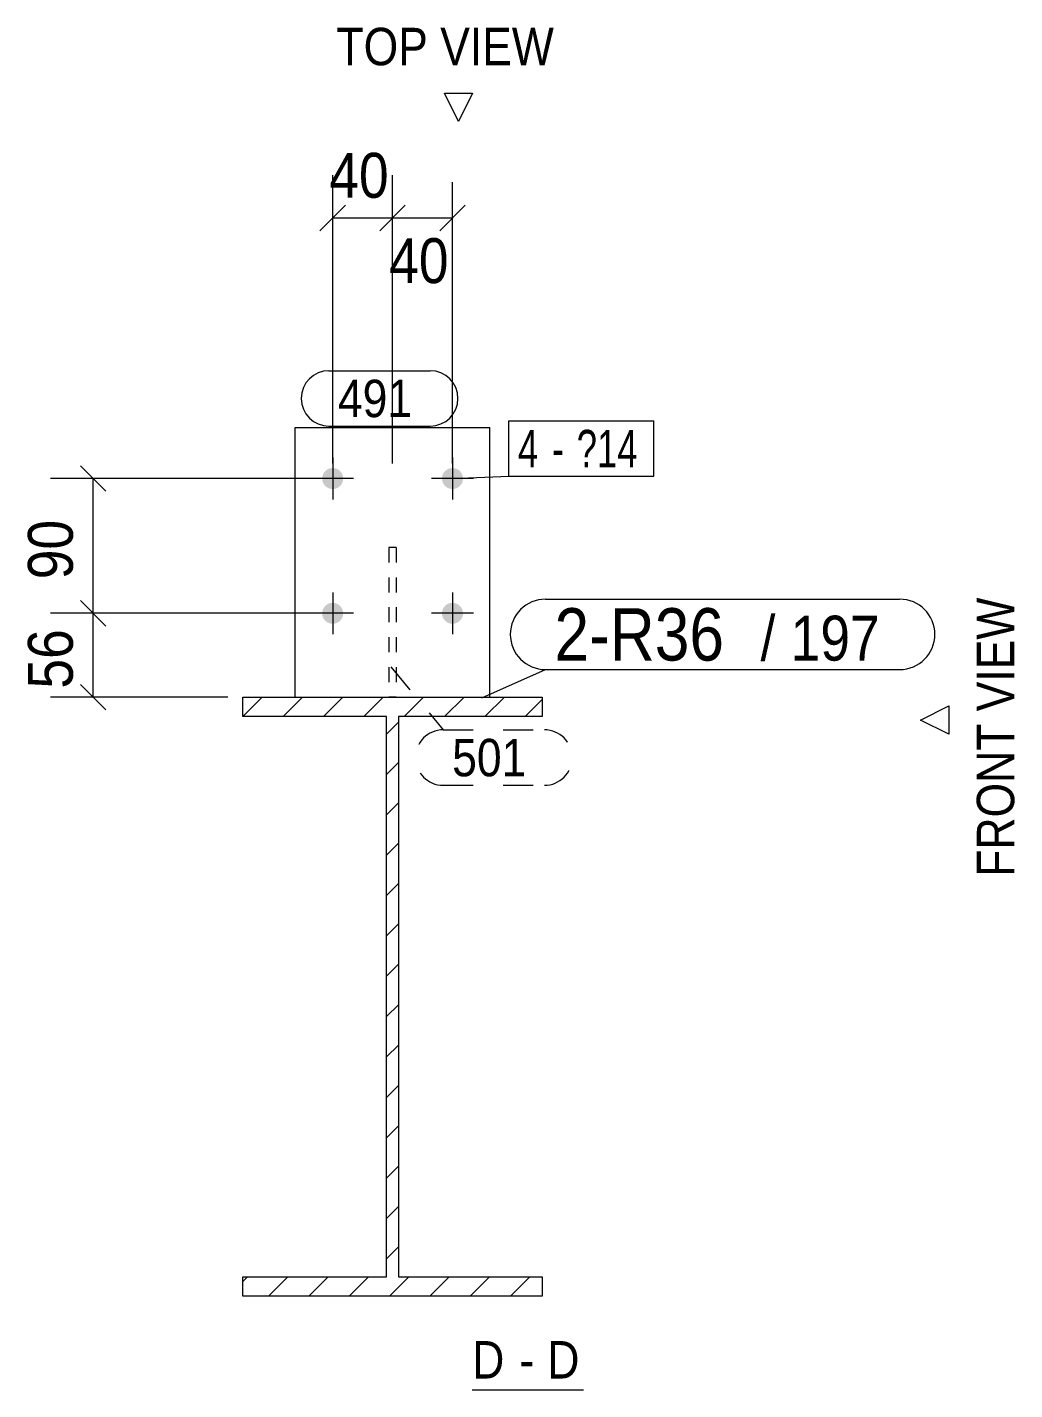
# Model space of a CAD drawing. Header units: millimetres. Extents: x 2 to 1174, y 1 to 825.
# Drawn here: x 207.8 to 273.8, y 100.7 to 191.7 of the extents above; entities that cross this region are included whole.
import ezdxf

# ---------------------------------------------------------------- set-up
doc = ezdxf.new("R2010")
doc.units = ezdxf.units.MM
for name, pattern in [('XKITLINE00', [0]), ('XKITLINE01', [4, 1, -1, 1, -1]), ('XKITLINE02', [4, 2, -2])]:
    doc.linetypes.add(name, pattern=pattern)
for name, color, linetype, lineweight in [('Bolt', 3, 'Continuous', 0), ('BoltMark', 7, 'Continuous', 0), ('Dimensions', 7, 'Continuous', 0), ('OtherObjectType', 7, 'Continuous', 0), ('Part', 2, 'Continuous', 0), ('PartMark', 7, 'Continuous', 0)]:
    doc.layers.add(name, color=color, linetype=linetype, lineweight=lineweight)
doc.styles.add('ARIAL', font='ARIAL.TTF')
doc.styles.add('ARIAL_NARROW', font='ARIALN.TTF')

# ---------------------------------------------------------------- blocks, each defined once
blk = doc.blocks.new('*A10')
at = {"layer": 'Part', "color": 7, "linetype": 'XKITLINE00', "lineweight": 0}
for p, q in [((222.217, 145.632), (223.517, 146.932)), ((224.911, 145.632), (226.211, 146.932)), ((227.605, 145.632), (228.905, 146.932)), ((230.299, 145.632), (231.599, 146.932)), ((232.993, 145.632), (234.293, 146.932)), ((235.687, 145.632), (236.987, 146.932)), ((238.381, 145.632), (239.681, 146.932)), ((241.075, 145.632), (242.217, 146.773)), ((222.217, 145.632), (222.217, 145.632)), ((231.817, 144.455), (232.617, 145.255)), ((231.817, 141.761), (232.617, 142.561)), ((231.817, 139.067), (232.617, 139.867)), ((231.817, 136.373), (232.617, 137.173)), ((231.817, 133.679), (232.617, 134.479)), ((231.817, 130.985), (232.617, 131.785)), ((231.817, 128.291), (232.617, 129.091)), ((231.817, 125.597), (232.617, 126.397)), ((231.817, 122.903), (232.617, 123.703)), ((231.817, 120.209), (232.617, 121.009)), ((231.817, 117.514), (232.617, 118.314)), ((231.817, 114.82), (232.617, 115.62)), ((231.817, 112.126), (232.617, 112.926)), ((231.817, 109.432), (232.617, 110.232)), ((222.217, 107.914), (222.534, 108.232)), ((223.928, 106.932), (225.228, 108.232)), ((226.622, 106.932), (227.922, 108.232)), ((229.316, 106.932), (230.616, 108.232)), ((232.01, 106.932), (233.31, 108.232)), ((234.704, 106.932), (236.004, 108.232)), ((237.398, 106.932), (238.698, 108.232)), ((240.093, 106.932), (241.393, 108.232))]:
    blk.add_line(p, q, dxfattribs=at)
blk = doc.blocks.new('*A200')
at = {"layer": 'Bolt'}
for points in [[(228.916, 161.497), (228.914, 161.463), (228.909, 161.429), (228.903, 161.395), (228.896, 161.361), (228.887, 161.328), (228.876, 161.296), (228.864, 161.264), (228.85, 161.232), (228.834, 161.202), (228.817, 161.172), (228.799, 161.143), (228.779, 161.115), (228.758, 161.087), (228.736, 161.061), (228.712, 161.037), (228.687, 161.013), (228.661, 160.99), (228.634, 160.969), (228.606, 160.95), (228.577, 160.931), (228.547, 160.914), (228.516, 160.899), (228.485, 160.885), (228.453, 160.872), (228.42, 160.862), (228.387, 160.853), (228.354, 160.845), (228.32, 160.839), (228.286, 160.835), (228.251, 160.832), (228.217, 160.832), (228.183, 160.832), (228.148, 160.835), (228.114, 160.839), (228.08, 160.845), (228.047, 160.853), (228.014, 160.862), (227.981, 160.872), (227.949, 160.885), (227.918, 160.899), (227.887, 160.914), (227.857, 160.931), (227.828, 160.95), (227.8, 160.969), (227.773, 160.99), (227.747, 161.013), (227.722, 161.037), (227.698, 161.061), (227.676, 161.087), (227.655, 161.115), (227.635, 161.143), (227.617, 161.172), (227.6, 161.202), (227.584, 161.232), (227.57, 161.264), (227.558, 161.296), (227.547, 161.328), (227.538, 161.361), (227.53, 161.395), (227.525, 161.429), (227.52, 161.463), (227.518, 161.497), (227.517, 161.532), (227.518, 161.566), (227.52, 161.6), (227.525, 161.634), (227.53, 161.668), (227.538, 161.702), (227.547, 161.735), (227.558, 161.767), (227.57, 161.799), (227.584, 161.831), (227.6, 161.862), (227.617, 161.891), (227.635, 161.92), (227.655, 161.949), (227.676, 161.976), (227.698, 162.002), (227.722, 162.027), (227.747, 162.05), (227.773, 162.073), (227.8, 162.094), (227.828, 162.114), (227.857, 162.132), (227.887, 162.149), (227.918, 162.164), (227.949, 162.178), (227.981, 162.191), (228.014, 162.201), (228.047, 162.211), (228.08, 162.218), (228.114, 162.224), (228.148, 162.228), (228.183, 162.231), (228.217, 162.232), (228.251, 162.231), (228.286, 162.228), (228.32, 162.224), (228.354, 162.218), (228.387, 162.211), (228.42, 162.201), (228.453, 162.191), (228.485, 162.178), (228.516, 162.164), (228.547, 162.149), (228.577, 162.132), (228.606, 162.114), (228.634, 162.094), (228.661, 162.073), (228.687, 162.05), (228.712, 162.027), (228.736, 162.002), (228.758, 161.976), (228.779, 161.949), (228.799, 161.92), (228.817, 161.891), (228.834, 161.862), (228.85, 161.831), (228.864, 161.799), (228.876, 161.767), (228.887, 161.735), (228.896, 161.702), (228.903, 161.668), (228.909, 161.634), (228.914, 161.6), (228.916, 161.566), (228.917, 161.532)], [(236.916, 161.497), (236.914, 161.463), (236.909, 161.429), (236.903, 161.395), (236.896, 161.361), (236.887, 161.328), (236.876, 161.296), (236.864, 161.264), (236.85, 161.232), (236.834, 161.202), (236.817, 161.172), (236.799, 161.143), (236.779, 161.115), (236.758, 161.087), (236.736, 161.061), (236.712, 161.037), (236.687, 161.013), (236.661, 160.99), (236.634, 160.969), (236.606, 160.95), (236.577, 160.931), (236.547, 160.914), (236.516, 160.899), (236.485, 160.885), (236.453, 160.872), (236.42, 160.862), (236.387, 160.853), (236.354, 160.845), (236.32, 160.839), (236.286, 160.835), (236.251, 160.832), (236.217, 160.832), (236.183, 160.832), (236.148, 160.835), (236.114, 160.839), (236.08, 160.845), (236.047, 160.853), (236.014, 160.862), (235.981, 160.872), (235.949, 160.885), (235.918, 160.899), (235.887, 160.914), (235.857, 160.931), (235.828, 160.95), (235.8, 160.969), (235.773, 160.99), (235.747, 161.013), (235.722, 161.037), (235.698, 161.061), (235.676, 161.087), (235.655, 161.115), (235.635, 161.143), (235.617, 161.172), (235.6, 161.202), (235.584, 161.232), (235.57, 161.264), (235.558, 161.296), (235.547, 161.328), (235.538, 161.361), (235.53, 161.395), (235.525, 161.429), (235.52, 161.463), (235.518, 161.497), (235.517, 161.532), (235.518, 161.566), (235.52, 161.6), (235.525, 161.634), (235.53, 161.668), (235.538, 161.702), (235.547, 161.735), (235.558, 161.767), (235.57, 161.799), (235.584, 161.831), (235.6, 161.862), (235.617, 161.891), (235.635, 161.92), (235.655, 161.949), (235.676, 161.976), (235.698, 162.002), (235.722, 162.027), (235.747, 162.05), (235.773, 162.073), (235.8, 162.094), (235.828, 162.114), (235.857, 162.132), (235.887, 162.149), (235.918, 162.164), (235.949, 162.178), (235.981, 162.191), (236.014, 162.201), (236.047, 162.211), (236.08, 162.218), (236.114, 162.224), (236.148, 162.228), (236.183, 162.231), (236.217, 162.232), (236.251, 162.231), (236.286, 162.228), (236.32, 162.224), (236.354, 162.218), (236.387, 162.211), (236.42, 162.201), (236.453, 162.191), (236.485, 162.178), (236.516, 162.164), (236.547, 162.149), (236.577, 162.132), (236.606, 162.114), (236.634, 162.094), (236.661, 162.073), (236.687, 162.05), (236.712, 162.027), (236.736, 162.002), (236.758, 161.976), (236.779, 161.949), (236.799, 161.92), (236.817, 161.891), (236.834, 161.862), (236.85, 161.831), (236.864, 161.799), (236.876, 161.767), (236.887, 161.735), (236.896, 161.702), (236.903, 161.668), (236.909, 161.634), (236.914, 161.6), (236.916, 161.566), (236.917, 161.532)], [(228.916, 152.497), (228.914, 152.463), (228.909, 152.429), (228.903, 152.395), (228.896, 152.361), (228.887, 152.328), (228.876, 152.296), (228.864, 152.264), (228.85, 152.232), (228.834, 152.202), (228.817, 152.172), (228.799, 152.143), (228.779, 152.115), (228.758, 152.087), (228.736, 152.061), (228.712, 152.037), (228.687, 152.013), (228.661, 151.99), (228.634, 151.969), (228.606, 151.95), (228.577, 151.931), (228.547, 151.914), (228.516, 151.899), (228.485, 151.885), (228.453, 151.872), (228.42, 151.862), (228.387, 151.853), (228.354, 151.845), (228.32, 151.839), (228.286, 151.835), (228.251, 151.832), (228.217, 151.832), (228.183, 151.832), (228.148, 151.835), (228.114, 151.839), (228.08, 151.845), (228.047, 151.853), (228.014, 151.862), (227.981, 151.872), (227.949, 151.885), (227.918, 151.899), (227.887, 151.914), (227.857, 151.931), (227.828, 151.95), (227.8, 151.969), (227.773, 151.99), (227.747, 152.013), (227.722, 152.037), (227.698, 152.061), (227.676, 152.087), (227.655, 152.115), (227.635, 152.143), (227.617, 152.172), (227.6, 152.202), (227.584, 152.232), (227.57, 152.264), (227.558, 152.296), (227.547, 152.328), (227.538, 152.361), (227.53, 152.395), (227.525, 152.429), (227.52, 152.463), (227.518, 152.497), (227.517, 152.532), (227.518, 152.566), (227.52, 152.6), (227.525, 152.634), (227.53, 152.668), (227.538, 152.702), (227.547, 152.735), (227.558, 152.767), (227.57, 152.799), (227.584, 152.831), (227.6, 152.862), (227.617, 152.891), (227.635, 152.92), (227.655, 152.949), (227.676, 152.976), (227.698, 153.002), (227.722, 153.027), (227.747, 153.05), (227.773, 153.073), (227.8, 153.094), (227.828, 153.114), (227.857, 153.132), (227.887, 153.149), (227.918, 153.164), (227.949, 153.178), (227.981, 153.191), (228.014, 153.201), (228.047, 153.211), (228.08, 153.218), (228.114, 153.224), (228.148, 153.228), (228.183, 153.231), (228.217, 153.232), (228.251, 153.231), (228.286, 153.228), (228.32, 153.224), (228.354, 153.218), (228.387, 153.211), (228.42, 153.201), (228.453, 153.191), (228.485, 153.178), (228.516, 153.164), (228.547, 153.149), (228.577, 153.132), (228.606, 153.114), (228.634, 153.094), (228.661, 153.073), (228.687, 153.05), (228.712, 153.027), (228.736, 153.002), (228.758, 152.976), (228.779, 152.949), (228.799, 152.92), (228.817, 152.891), (228.834, 152.862), (228.85, 152.831), (228.864, 152.799), (228.876, 152.767), (228.887, 152.735), (228.896, 152.702), (228.903, 152.668), (228.909, 152.634), (228.914, 152.6), (228.916, 152.566), (228.917, 152.532)], [(236.916, 152.497), (236.914, 152.463), (236.909, 152.429), (236.903, 152.395), (236.896, 152.361), (236.887, 152.328), (236.876, 152.296), (236.864, 152.264), (236.85, 152.232), (236.834, 152.202), (236.817, 152.172), (236.799, 152.143), (236.779, 152.115), (236.758, 152.087), (236.736, 152.061), (236.712, 152.037), (236.687, 152.013), (236.661, 151.99), (236.634, 151.969), (236.606, 151.95), (236.577, 151.931), (236.547, 151.914), (236.516, 151.899), (236.485, 151.885), (236.453, 151.872), (236.42, 151.862), (236.387, 151.853), (236.354, 151.845), (236.32, 151.839), (236.286, 151.835), (236.251, 151.832), (236.217, 151.832), (236.183, 151.832), (236.148, 151.835), (236.114, 151.839), (236.08, 151.845), (236.047, 151.853), (236.014, 151.862), (235.981, 151.872), (235.949, 151.885), (235.918, 151.899), (235.887, 151.914), (235.857, 151.931), (235.828, 151.95), (235.8, 151.969), (235.773, 151.99), (235.747, 152.013), (235.722, 152.037), (235.698, 152.061), (235.676, 152.087), (235.655, 152.115), (235.635, 152.143), (235.617, 152.172), (235.6, 152.202), (235.584, 152.232), (235.57, 152.264), (235.558, 152.296), (235.547, 152.328), (235.538, 152.361), (235.53, 152.395), (235.525, 152.429), (235.52, 152.463), (235.518, 152.497), (235.517, 152.532), (235.518, 152.566), (235.52, 152.6), (235.525, 152.634), (235.53, 152.668), (235.538, 152.702), (235.547, 152.735), (235.558, 152.767), (235.57, 152.799), (235.584, 152.831), (235.6, 152.862), (235.617, 152.891), (235.635, 152.92), (235.655, 152.949), (235.676, 152.976), (235.698, 153.002), (235.722, 153.027), (235.747, 153.05), (235.773, 153.073), (235.8, 153.094), (235.828, 153.114), (235.857, 153.132), (235.887, 153.149), (235.918, 153.164), (235.949, 153.178), (235.981, 153.191), (236.014, 153.201), (236.047, 153.211), (236.08, 153.218), (236.114, 153.224), (236.148, 153.228), (236.183, 153.231), (236.217, 153.232), (236.251, 153.231), (236.286, 153.228), (236.32, 153.224), (236.354, 153.218), (236.387, 153.211), (236.42, 153.201), (236.453, 153.191), (236.485, 153.178), (236.516, 153.164), (236.547, 153.149), (236.577, 153.132), (236.606, 153.114), (236.634, 153.094), (236.661, 153.073), (236.687, 153.05), (236.712, 153.027), (236.736, 153.002), (236.758, 152.976), (236.779, 152.949), (236.799, 152.92), (236.817, 152.891), (236.834, 152.862), (236.85, 152.831), (236.864, 152.799), (236.876, 152.767), (236.887, 152.735), (236.896, 152.702), (236.903, 152.668), (236.909, 152.634), (236.914, 152.6), (236.916, 152.566), (236.917, 152.532)]]:
    blk.add_hatch(color=3, dxfattribs=at).paths.add_polyline_path(points, flags=17)
at = {"layer": 'Bolt', "color": 3, "linetype": 'XKITLINE00', "lineweight": 0}
for p, q in [((228.217, 162.932), (228.217, 160.132)), ((236.217, 162.932), (236.217, 160.132)), ((229.617, 161.532), (226.817, 161.532)), ((237.617, 161.532), (234.817, 161.532)), ((228.217, 153.932), (228.217, 151.132)), ((236.217, 153.932), (236.217, 151.132)), ((229.617, 152.532), (226.817, 152.532)), ((237.617, 152.532), (234.817, 152.532))]:
    blk.add_line(p, q, dxfattribs=at)
blk = doc.blocks.new('*A201')
at = {"layer": 'Part', "color": 2, "linetype": 'XKITLINE00', "lineweight": 0}
for p, q in [((222.217, 145.632), (222.217, 146.932)), ((222.217, 146.932), (242.217, 146.932)), ((242.217, 146.932), (242.217, 145.632)), ((231.817, 145.632), (222.217, 145.632)), ((231.817, 108.232), (231.817, 145.632)), ((242.217, 145.632), (232.617, 145.632)), ((232.617, 145.632), (232.617, 108.232)), ((222.217, 106.932), (222.217, 108.232)), ((222.217, 108.232), (231.817, 108.232)), ((232.617, 108.232), (242.217, 108.232)), ((242.217, 108.232), (242.217, 106.932)), ((242.217, 106.932), (222.217, 106.932))]:
    blk.add_line(p, q, dxfattribs=at)
blk = doc.blocks.new('*A202')
at = {"layer": 'Part', "color": 7, "linetype": 'XKITLINE01', "lineweight": 0}
for p, q in [((232.467, 156.932), (231.967, 156.932)), ((231.967, 156.932), (231.967, 146.932)), ((232.467, 156.932), (232.467, 146.932)), ((232.467, 146.932), (231.967, 146.932))]:
    blk.add_line(p, q, dxfattribs=at)
blk = doc.blocks.new('*A203')
at = {"layer": 'Part', "color": 2, "linetype": 'XKITLINE00', "lineweight": 0}
for p, q in [((225.717, 146.932), (225.717, 164.932)), ((225.717, 164.932), (238.717, 164.932)), ((238.717, 146.932), (238.717, 164.932))]:
    blk.add_line(p, q, dxfattribs=at)
at = {"layer": 'Part', "color": 7, "linetype": 'XKITLINE01', "lineweight": 0}
blk.add_line((225.717, 146.932), (238.717, 146.932), dxfattribs=at)
blk = doc.blocks.new('*A449')
at = {"layer": 'Dimensions', "color": 7, "linetype": 'XKITLINE00', "lineweight": 0}
for p, q in [((211.368, 153.38), (213.065, 151.683)), ((227.217, 152.532), (209.367, 152.532)), ((212.217, 146.932), (212.217, 152.532)), ((211.368, 147.78), (213.065, 146.083)), ((221.217, 146.932), (209.367, 146.932))]:
    blk.add_line(p, q, dxfattribs=at)
at = {"layer": 'Dimensions', "color": 3}
for p in [(212.217, 152.532), (212.217, 146.932)]:
    blk.add_point(p, dxfattribs=at)
at = {"layer": 'Dimensions', "color": 3, "style": 'ARIAL', "width": 0.85}
blk.add_text('56', height=3, rotation=90.00021, dxfattribs=at).set_placement((210.867, 147.506))
blk = doc.blocks.new('*A450')
at = {"layer": 'Dimensions', "color": 7, "linetype": 'XKITLINE00', "lineweight": 0}
for p, q in [((211.368, 162.38), (213.065, 160.683)), ((227.217, 161.532), (209.367, 161.532)), ((212.217, 152.532), (212.217, 161.532)), ((211.368, 153.38), (213.065, 151.683)), ((227.217, 152.532), (209.367, 152.532))]:
    blk.add_line(p, q, dxfattribs=at)
at = {"layer": 'Dimensions', "color": 3}
for p in [(212.217, 161.532), (212.217, 152.532)]:
    blk.add_point(p, dxfattribs=at)
at = {"layer": 'Dimensions', "color": 3, "style": 'ARIAL', "width": 0.85}
blk.add_text('90', height=3, rotation=90.00021, dxfattribs=at).set_placement((210.867, 154.806))
blk = doc.blocks.new('*A451')
at = {"layer": 'Dimensions', "color": 7, "linetype": 'XKITLINE00', "lineweight": 0}
for p, q in [((228.217, 162.532), (228.217, 181.782)), ((232.217, 162.532), (232.217, 181.782)), ((229.065, 179.78), (227.368, 178.083)), ((233.065, 179.78), (231.368, 178.083)), ((228.217, 178.932), (232.217, 178.932))]:
    blk.add_line(p, q, dxfattribs=at)
at = {"layer": 'Dimensions', "color": 3}
for p in [(228.217, 178.932), (232.217, 178.932)]:
    blk.add_point(p, dxfattribs=at)
at = {"layer": 'Dimensions', "color": 3, "style": 'ARIAL', "width": 0.85}
blk.add_text('40', height=3, dxfattribs=at).set_placement((227.992, 180.282))
blk = doc.blocks.new('*A452')
at = {"layer": 'Dimensions', "color": 7, "linetype": 'XKITLINE00', "lineweight": 0}
for p, q in [((232.217, 162.532), (232.217, 181.332)), ((236.217, 162.532), (236.217, 181.332)), ((233.065, 179.78), (231.368, 178.083)), ((237.065, 179.78), (235.368, 178.083)), ((232.217, 178.932), (236.217, 178.932))]:
    blk.add_line(p, q, dxfattribs=at)
at = {"layer": 'Dimensions', "color": 3}
for p in [(232.217, 178.932), (236.217, 178.932)]:
    blk.add_point(p, dxfattribs=at)
at = {"layer": 'Dimensions', "color": 3, "style": 'ARIAL', "width": 0.85}
blk.add_text('40', height=3, dxfattribs=at).set_placement((231.992, 174.582))
blk = doc.blocks.new('*A453')
at = {"layer": 'BoltMark', "color": 7, "linetype": 'XKITLINE00', "lineweight": 0}
for p, q in [((239.985, 165.382), (249.673, 165.382)), ((239.985, 161.682), (239.985, 165.382)), ((249.673, 161.682), (249.673, 165.382)), ((236.217, 161.532), (239.985, 161.682)), ((239.985, 161.682), (249.673, 161.682))]:
    blk.add_line(p, q, dxfattribs=at)
at = {"layer": 'BoltMark', "color": 3, "style": 'ARIAL_NARROW', "width": 0.85}
for s, p in [('4', (240.585, 162.282)), ('?14', (244.514, 162.282)), ('-', (242.855, 162.282))]:
    blk.add_text(s, height=2.5, dxfattribs=at).set_placement(p)
blk = doc.blocks.new('*A454')
at = {"layer": 'PartMark', "color": 7, "linetype": 'XKITLINE00', "lineweight": 0}
for p, q in [((227.967, 168.732), (234.73, 168.732)), ((227.967, 165.032), (234.73, 165.032))]:
    blk.add_line(p, q, dxfattribs=at)
for centre, start, end in [((227.967, 166.882), 90, 270), ((234.73, 166.882), 270, 90)]:
    blk.add_arc(centre, 1.85, start, end, dxfattribs=at)
at = {"layer": 'PartMark', "color": 3, "style": 'ARIAL', "width": 0.85}
blk.add_text('491', height=2.5, dxfattribs=at).set_placement((228.567, 165.632))
blk = doc.blocks.new('*A455')
at = {"layer": 'PartMark', "color": 7, "linetype": 'XKITLINE02', "lineweight": 0}
for p, q in [((232.096, 148.961), (235.596, 144.749)), ((235.596, 144.749), (242.359, 144.749)), ((235.596, 141.049), (242.359, 141.049))]:
    blk.add_line(p, q, dxfattribs=at)
for centre, start, end in [((235.596, 142.899), 90, 270), ((242.359, 142.899), 270, 90)]:
    blk.add_arc(centre, 1.85, start, end, dxfattribs=at)
at = {"layer": 'PartMark', "color": 3, "style": 'ARIAL', "width": 0.85}
blk.add_text('501', height=2.5, dxfattribs=at).set_placement((236.196, 141.649))
blk = doc.blocks.new('*A456')
at = {"layer": 'PartMark', "color": 7, "linetype": 'XKITLINE00', "lineweight": 0}
for p, q in [((242.43, 153.475), (266.079, 153.475)), ((238.188, 146.883), (242.43, 148.775)), ((242.43, 148.775), (266.079, 148.775))]:
    blk.add_line(p, q, dxfattribs=at)
for centre, start, end in [((242.43, 151.125), 90, 270), ((266.079, 151.125), 270, 90)]:
    blk.add_arc(centre, 2.35, start, end, dxfattribs=at)
at = {"layer": 'PartMark', "color": 1, "style": 'ARIAL', "width": 0.85}
blk.add_text('2-R36', height=3.5, dxfattribs=at).set_placement((243.03, 149.375))
at = {"layer": 'PartMark', "color": 3, "style": 'ARIAL', "width": 0.85}
for s, p in [('/', (256.792, 149.375)), ('197', (258.803, 149.375))]:
    blk.add_text(s, height=3, dxfattribs=at).set_placement(p)
blk = doc.blocks.new('*A457')
at = {"layer": 'OtherObjectType', "color": 7, "linetype": 'XKITLINE00', "lineweight": 0}
for p, q in [((236.623, 185.382), (235.685, 187.257)), ((235.685, 187.257), (237.56, 187.257)), ((237.56, 187.257), (236.623, 185.382)), ((236.623, 185.382), (236.623, 185.382)), ((267.479, 145.407), (269.354, 146.344)), ((269.354, 146.344), (269.354, 144.469)), ((269.354, 144.469), (267.479, 145.407)), ((267.479, 145.407), (267.479, 145.407)), ((237.536, 100.682), (244.96, 100.682))]:
    blk.add_line(p, q, dxfattribs=at)
at = {"layer": 'OtherObjectType', "color": 7, "style": 'ARIAL', "width": 0.85}
for s, p in [('TOP VIEW', (228.472, 189.132)), ('D', (237.536, 101.432)), ('D', (242.553, 101.432)), ('-', (240.693, 101.432))]:
    blk.add_text(s, height=2.5, dxfattribs=at).set_placement(p)
blk.add_text('FRONT VIEW', height=2.5, rotation=90, dxfattribs=at).set_placement((273.729, 134.943))

msp = doc.modelspace()

# ---------------------------------------------------------------- block references
at = {"lineweight": 0}
for name in ['*A451', '*A452', '*A454', '*A203', '*A453', '*A200', '*A450', '*A202', '*A449', '*A456', '*A455', '*A10', '*A201']:
    msp.add_blockref(name, (0, 0), dxfattribs=at)
at = {"layer": 'OtherObjectType', "lineweight": 0}
msp.add_blockref('*A457', (0, 0), dxfattribs=at)

doc.saveas('drawing.dxf')
